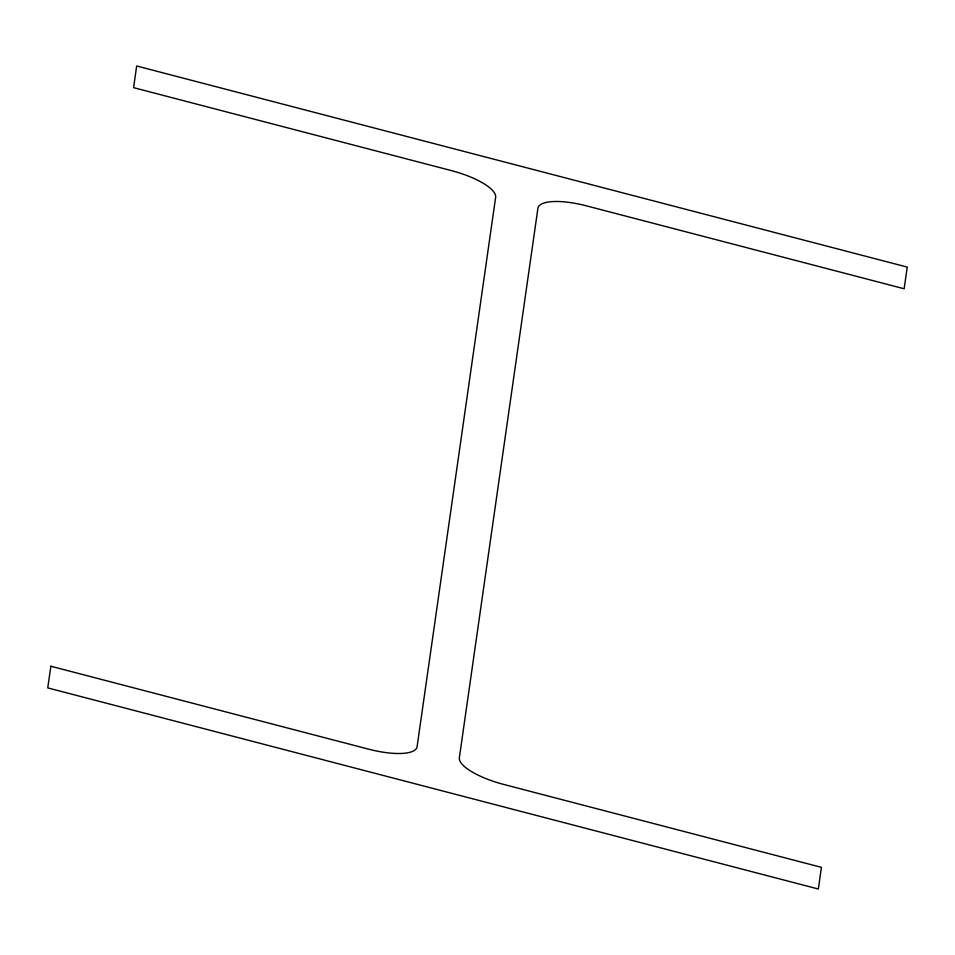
<?xml version="1.0" encoding="UTF-8"?>
<svg xmlns="http://www.w3.org/2000/svg" width="955" height="955" viewBox="0 0 955 955"><rect width="100%" height="100%" fill="white"/><g stroke="black" fill="none" stroke-linecap="round" stroke-linejoin="round"><path stroke-width="1.43" d="M50.854 666.232L47.75 687.898L818.328 889.01L821.419 867.343L503.715 784.425A48.037 14.683 15.3 0 1 459.367 757.661L537.904 208.369A48.037 14.683 15.3 0 1 586.442 205.85L904.146 288.768L907.25 267.102L136.672 65.991L133.581 87.657L451.285 170.575A48.037 14.683 15.3 0 1 495.633 197.339L417.096 746.631A48.037 14.683 15.3 0 1 368.558 749.15L50.854 666.232"/></g></svg>
